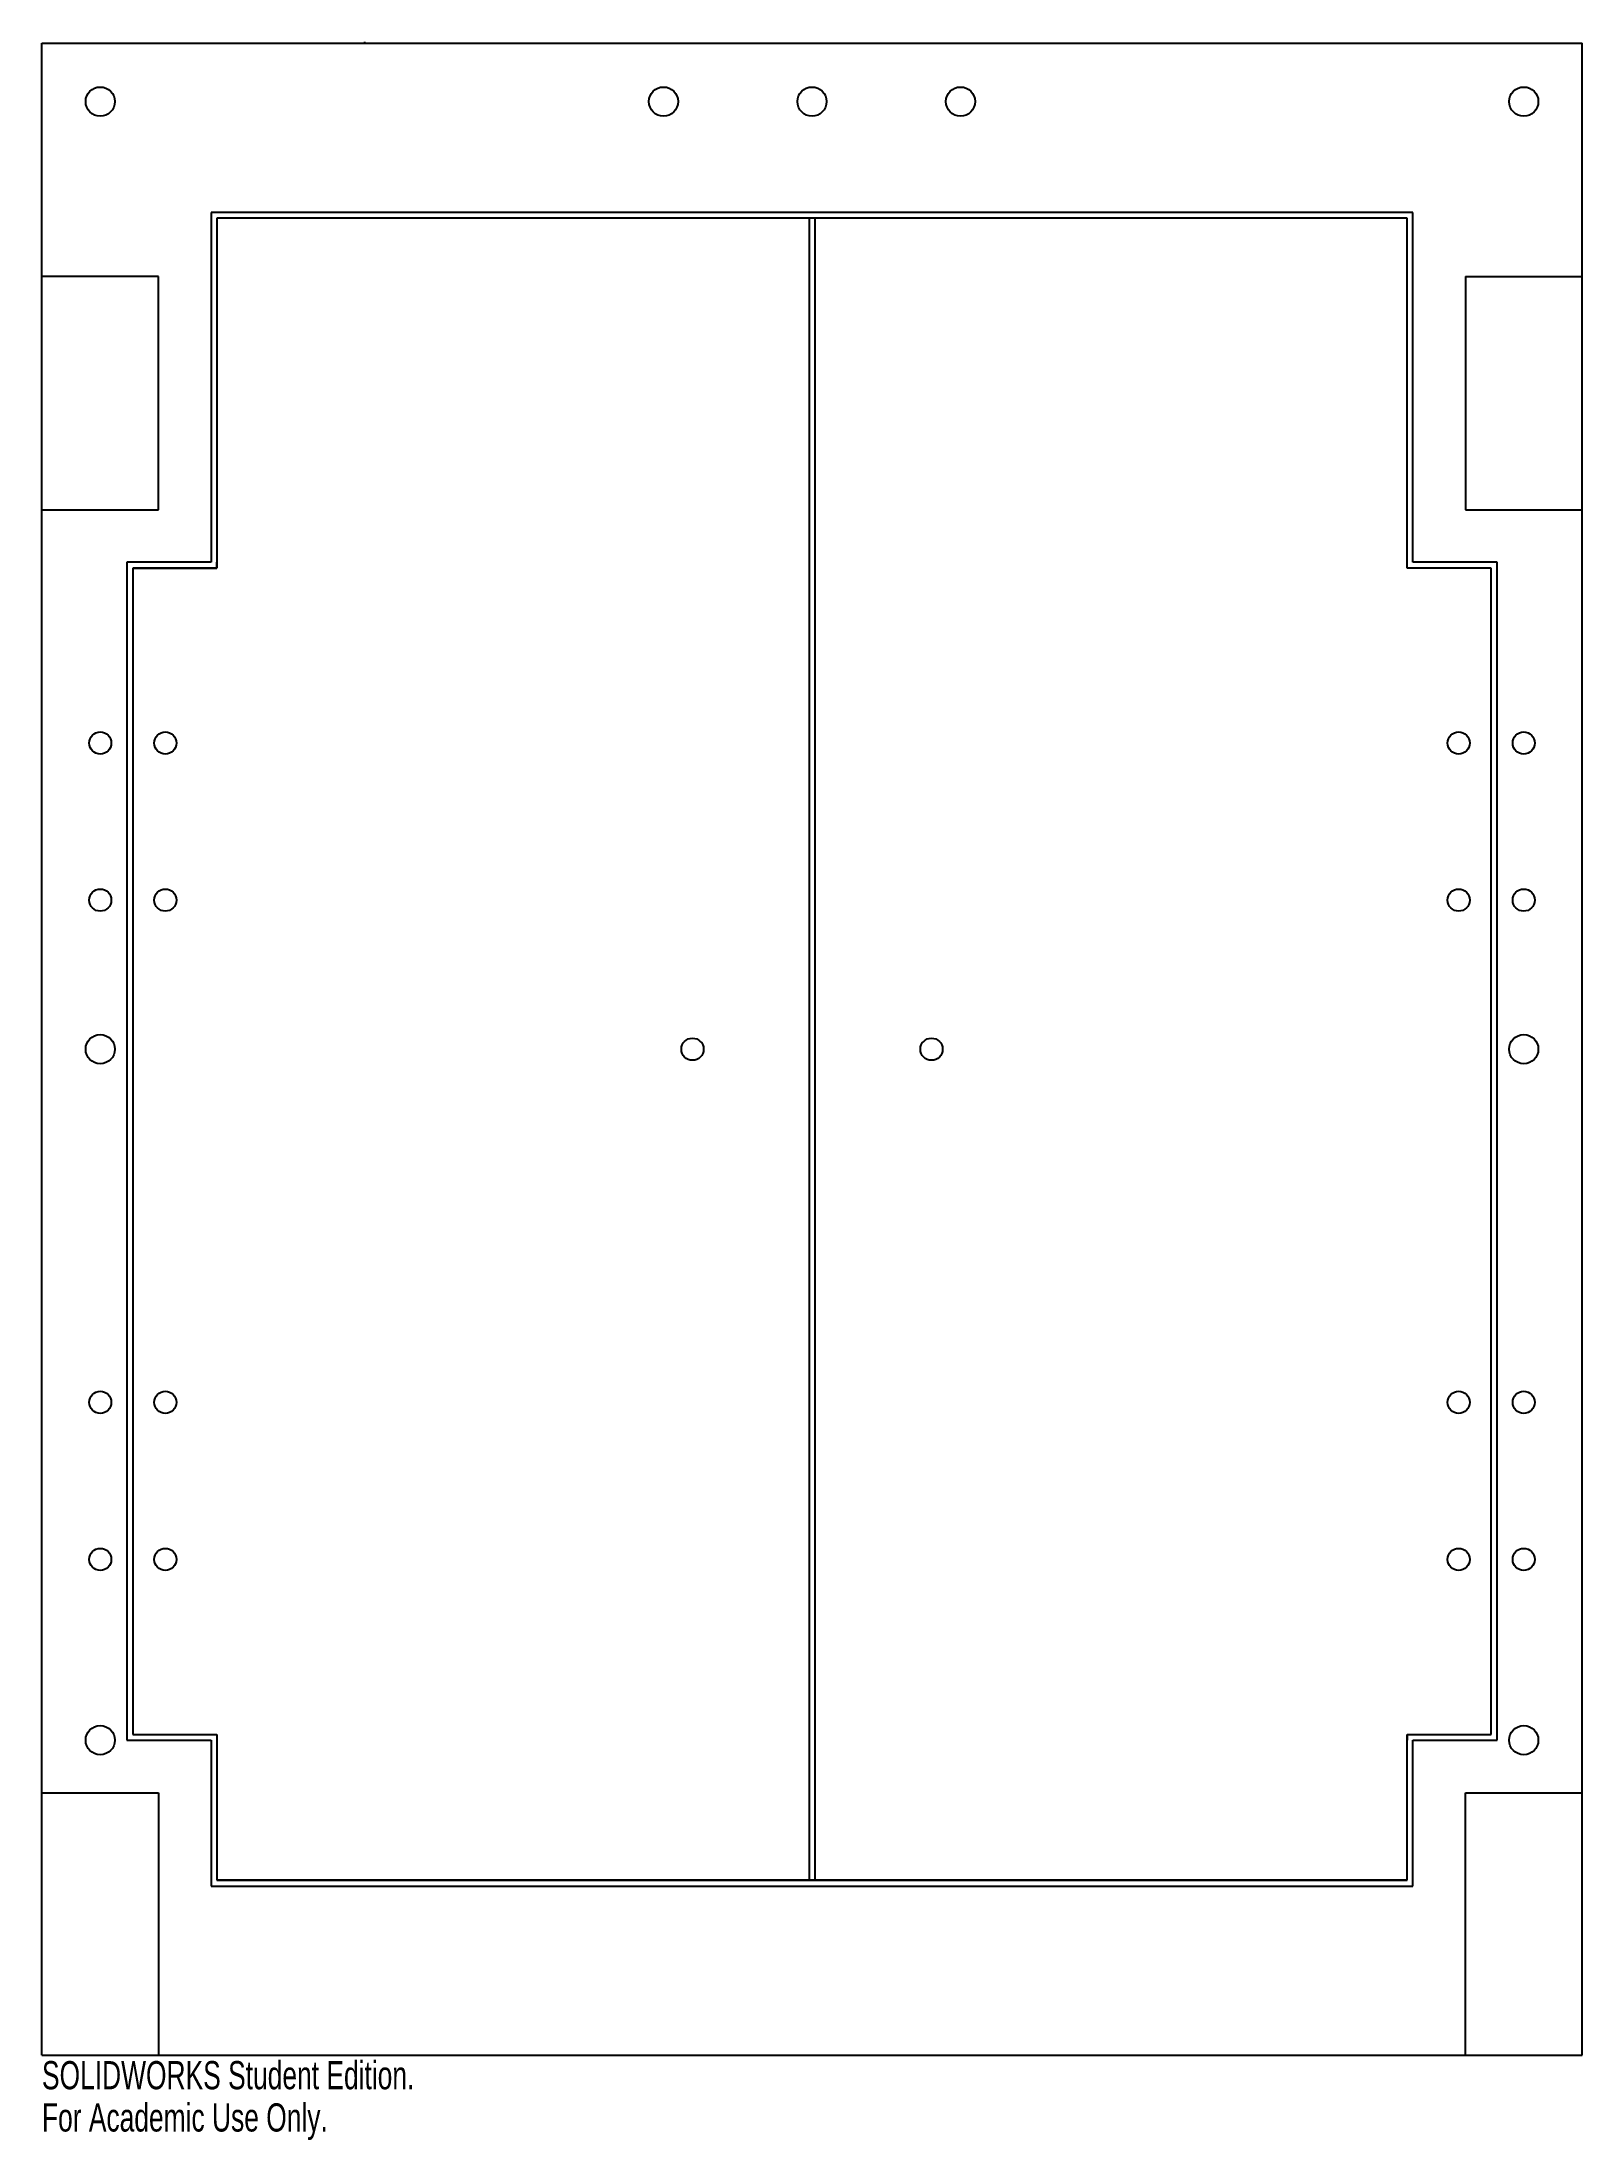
# Model space of a CAD drawing. Header units: millimetres. Extents: x 0 to 264, y -15 to 345.
import ezdxf

# ---------------------------------------------------------------- set-up
doc = ezdxf.new("R2010")
doc.units = ezdxf.units.MM
doc.styles.add('SLDTEXTSTYLE0', font='TXT', dxfattribs={"width": 0.7})

msp = doc.modelspace()

# ---------------------------------------------------------------- linework, layer by layer
at = {"color": 7, "linetype": 'Continuous'}
for p, q in [((0, 0), (0, 345)), ((0, 345), (264.16, 345)), ((55.36, 345), (55.36, 345.22)), ((264.16, 0), (264.16, 345)), ((235.16, 316), (29, 316)), ((29, 316), (29, 256)), ((234.16, 315), (30, 315)), ((30, 315), (30, 255)), ((234.16, 315), (30, 315)), ((131.58, 315), (131.58, 30)), ((132.58, 315), (132.58, 30)), ((234.16, 255), (234.16, 315)), ((235.16, 256), (235.16, 316)), ((20, 305), (0, 305)), ((20, 265), (20, 305)), ((244.16, 305), (244.16, 265)), ((244.16, 305), (264.16, 305)), ((0, 265), (20, 265)), ((244.16, 265), (264.16, 265)), ((29, 256), (14.58, 256)), ((14.58, 256), (14.58, 54)), ((30, 255), (30, 256)), ((234.16, 255), (234.16, 256)), ((249.58, 256), (235.16, 256)), ((249.58, 54), (249.58, 256)), ((30, 255), (15.58, 255)), ((15.58, 255), (15.58, 55)), ((15.58, 255), (30, 255)), ((248.58, 255), (234.16, 255)), ((248.58, 255), (234.16, 255)), ((248.58, 55), (248.58, 255)), ((14.58, 54), (29, 54)), ((15.58, 55), (30, 55)), ((15.58, 55), (30, 55)), ((29, 54), (29, 29)), ((30, 55), (30, 30)), ((30, 55), (30, 54)), ((234.16, 30), (234.16, 55)), ((234.16, 55), (248.58, 55)), ((234.16, 55), (248.58, 55)), ((234.16, 55), (234.16, 54)), ((235.16, 29), (235.16, 54)), ((235.16, 54), (249.58, 54)), ((0, 45), (20, 45)), ((20, 45), (20, 0)), ((244.16, 0), (244.16, 45)), ((244.16, 45), (264.16, 45)), ((29, 29), (235.16, 29)), ((30, 30), (234.16, 30)), ((234.16, 30), (30, 30)), ((0, 0), (264.16, 0))]:
    msp.add_line(p, q, dxfattribs=at)
for centre, radius in [((10, 335), 2.5), ((106.6, 335), 2.5), ((132.08, 335), 2.5), ((157.56, 335), 2.5), ((254.16, 335), 2.5), ((10, 225), 1.9), ((21.16, 225), 1.9), ((243, 225), 1.9), ((254.16, 225), 1.9), ((10, 198.06), 1.9), ((21.16, 198.06), 1.9), ((243, 198.06), 1.9), ((254.16, 198.06), 1.9), ((10, 172.5), 2.5), ((111.58, 172.5), 1.9), ((152.58, 172.5), 1.9), ((254.16, 172.5), 2.5), ((10, 111.94), 1.9), ((21.16, 111.94), 1.9), ((243, 111.94), 1.9), ((254.16, 111.94), 1.9), ((10, 85), 1.9), ((21.16, 85), 1.9), ((243, 85), 1.9), ((254.16, 85), 1.9), ((10, 54), 2.5), ((254.16, 54), 2.5)]:
    msp.add_circle(centre, radius, dxfattribs=at)

# ---------------------------------------------------------------- texts
at = {"color": 7, "linetype": 'Continuous', "char_height": 4.8336, "attachment_point": 1, "style": 'SLDTEXTSTYLE0'}
for s, insert in [('SOLIDWORKS Student Edition.', (0, -1.02)), ('For Academic Use Only.', (0, -8.27))]:
    msp.add_mtext(s, dxfattribs=dict(at, insert=insert))

doc.saveas('drawing.dxf')
